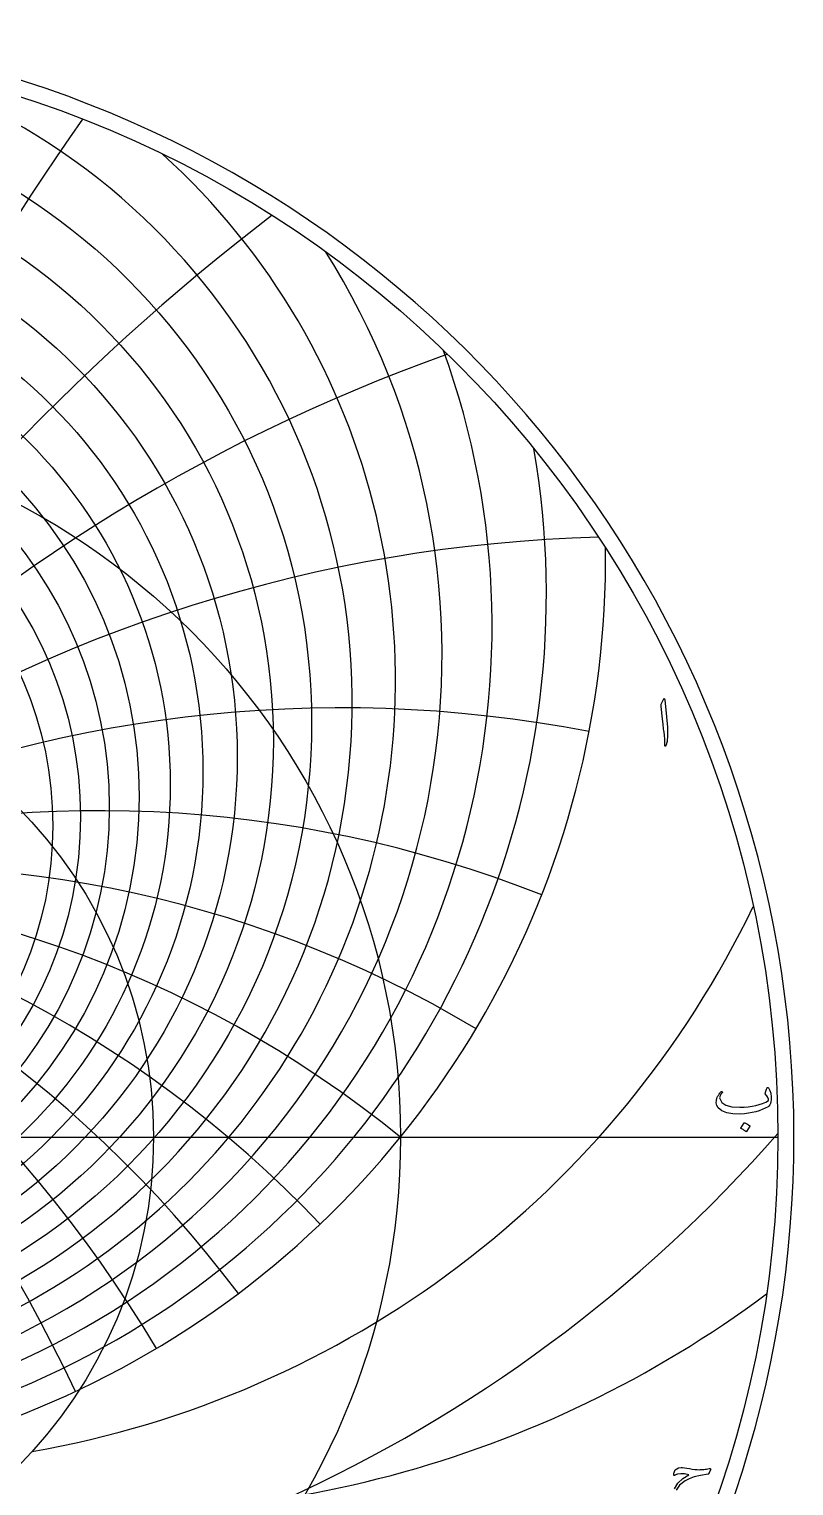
# Model space of a CAD drawing. Header units: millimetres. Extents: x -74 to 74, y -74 to 75.
# Drawn here: x 22.8 to 73.5, y -23.1 to 73.5 of the extents above; entities that cross this region are included whole.
import ezdxf

# ---------------------------------------------------------------- set-up
doc = ezdxf.new("R2010")
doc.units = ezdxf.units.MM
for name, color, linetype in [('CUT_OUTER', 1, 'Continuous'), ('ENGRAVE', 7, 'Continuous'), ('ENGRAVE_FINE', 8, 'Continuous'), ('TEXT', 5, 'Continuous')]:
    doc.layers.add(name, color=color, linetype=linetype)

msp = doc.modelspace()

# ---------------------------------------------------------------- linework, layer by layer
at = {"layer": 'CUT_OUTER'}
msp.add_arc((-0.0002, -0.0002), 73.5074, 145.195103, 87.803182, dxfattribs=at)
at = {"layer": 'ENGRAVE'}
msp.add_lwpolyline([(-72.45, 0), (72.45, 0)], dxfattribs=at)
for centre, radius in [((0, 0), 72.45), ((0, 23.3689), 32.1586), ((0, 0), 47.425), ((0, 0), 31.0439)]:
    msp.add_circle(centre, radius, dxfattribs=at)
for centre, radius, start, end in [((0, 28.8094), 44.2187, 104.762326, 75.237674), ((0, 38.404), 61.0246, 179.387133, 0.612867), ((0, -58.565), 75.3591, 51, 129), ((0, -58.565), 75.3591, 51, 129), ((11.7287, 43.7721), 65.5949, 279.897105, 334.266125), ((27.9379, 48.3899), 73.2888, 263.168398, 306.663613)]:
    msp.add_arc(centre, radius, start, end, dxfattribs=at)
at = {"layer": 'ENGRAVE_FINE'}
for centre, radius in [((0, 27.4779), 41.5259), ((0, 26.2837), 38.9912), ((0, 25.2099), 36.5956), ((0, 24.2423), 34.3227), ((0, 22.5797), 30.0911), ((0, 21.866), 28.1096), ((0, 21.2202), 26.2048), ((0, 20.6361), 24.3685)]:
    msp.add_circle(centre, radius, dxfattribs=at)
for centre, radius, start, end in [((207.0474, -58.565), 220.3352, 145.101551, 170.385059), ((207.0474, -58.565), 220.3352, 145.101551, 170.385059), ((0, 30.2982), 47.0923, 132.219432, 47.780568), ((130.5257, -58.565), 150.7182, 127.433987, 165.43357), ((130.5257, -58.565), 150.7182, 127.433987, 165.43357), ((0, 31.9689), 50.1736, 147.797087, 32.202913), ((0, 33.851), 53.495, 159.954591, 20.045409), ((89.8094, -58.565), 117.2379, 109.56589, 160.302662), ((89.8094, -58.565), 117.2379, 109.56589, 160.302662), ((0, 35.9809), 57.0959, 170.269458, 9.730542), ((-63.2338, -58.565), 98.3743, 25.078922, 88.440652), ((-63.2338, -58.565), 98.3743, 25.078922, 88.440652), ((63.2338, -58.565), 98.3743, 91.559348, 154.921078), ((63.2338, -58.565), 98.3743, 91.559348, 154.921078), ((-43.5086, -58.565), 87.0172, 30.79319, 100.876652), ((-43.5086, -58.565), 87.0172, 30.79319, 100.876652), ((43.5086, -58.565), 87.0172, 79.123348, 149.20681), ((43.5086, -58.565), 87.0172, 79.123348, 149.20681), ((-27.4285, -58.565), 80.1955, 36.936769, 111.475271), ((-27.4285, -58.565), 80.1955, 36.936769, 111.475271), ((27.4285, -58.565), 80.1955, 68.524729, 143.063231), ((27.4285, -58.565), 80.1955, 68.524729, 143.063231), ((-13.2878, -58.565), 76.5216, 43.625537, 120.768969), ((-13.2878, -58.565), 76.5216, 43.625537, 120.768969), ((13.2878, -58.565), 76.5216, 59.231031, 136.374463), ((13.2878, -58.565), 76.5216, 59.231031, 136.374463), ((0, 63.7549), 96.3492, 221.240592, 318.759408)]:
    msp.add_arc(centre, radius, start, end, dxfattribs=at)
at = {"layer": 'TEXT'}
for points in [[(64.8322, 28.9746), (64.8759, 29.0592), (64.9111, 29.0889), (64.9376, 29.0637), (64.9556, 28.9837), (65.0607, 27.864), (65.1233, 27.1768), (65.1373, 26.6277), (65.1027, 26.217), (65.0196, 25.9445), (65.0045, 25.9222), (64.991, 25.9102), (64.9793, 25.9085), (64.9693, 25.9171), (64.9613, 25.9305), (64.9556, 25.9479), (64.9522, 25.9693), (64.9511, 25.9948), (64.9511, 26.1927), (64.9419, 26.4027), (64.9236, 26.6246), (64.8962, 26.8585), (64.8902, 26.9197), (64.8722, 27.0848), (64.8422, 27.3539), (64.8002, 27.7269), (64.6997, 28.5541), (64.6974, 28.5981), (64.6997, 28.6387), (64.7065, 28.6758), (64.718, 28.7095)], [(71.816, 3.2592), (71.8467, 3.2206), (71.8749, 3.1781), (71.9004, 3.1315), (71.9234, 3.0809), (71.9439, 3.0267), (71.9617, 2.969), (71.977, 2.9078), (71.9897, 2.8433), (72.0063, 2.7136), (72.0103, 2.5851), (72.0017, 2.4577), (71.9806, 2.3314), (71.9486, 2.2189), (71.9074, 2.128), (71.8572, 2.0589), (71.7978, 2.0115), (71.6092, 1.9118), (71.4093, 1.823), (71.1979, 1.745), (70.9751, 1.6779), (70.7409, 1.6222), (70.4952, 1.5785), (70.2381, 1.5467), (69.9696, 1.527), (69.4663, 1.5322), (69.0533, 1.6024), (68.7305, 1.7378), (68.498, 1.9384), (68.4026, 2.0952), (68.3586, 2.264), (68.366, 2.4448), (68.4249, 2.6376), (68.4447, 2.6792), (68.4677, 2.7216), (68.4938, 2.7649), (68.5231, 2.809), (68.5555, 2.854), (68.5911, 2.8998), (68.6298, 2.9466), (68.6717, 2.9941), (68.6857, 3.0075), (68.7002, 3.0158), (68.7154, 3.019), (68.7311, 3.017), (68.7416, 3.013), (68.7505, 3.0055), (68.7576, 2.9947), (68.7631, 2.9804), (68.7656, 2.967), (68.7642, 2.9541), (68.7588, 2.9418), (68.7493, 2.9301), (68.7102, 2.8836), (68.6751, 2.8353), (68.6439, 2.7853), (68.6168, 2.7336), (68.5982, 2.6842), (68.5882, 2.6365), (68.5868, 2.5905), (68.594, 2.5462), (68.7368, 2.2877), (69.0053, 2.1063), (69.3995, 2.0021), (69.9194, 1.9749), (70.2051, 1.9859), (70.4775, 2.0098), (70.7364, 2.0465), (70.982, 2.096), (71.2143, 2.1585), (71.4338, 2.2337), (71.6405, 2.3218), (71.8343, 2.4228), (71.8155, 2.5171), (71.7726, 2.6216), (71.7058, 2.7365), (71.6149, 2.8616), (71.6121, 2.8736), (71.6127, 2.8959), (71.6167, 2.9284), (71.6241, 2.9713), (71.6261, 2.9755), (71.6275, 2.9793), (71.6284, 2.9824), (71.6287, 2.985), (71.6435, 3.0432), (71.6652, 3.1084), (71.6938, 3.1804), (71.7292, 3.2592), (71.7449, 3.2832), (71.7646, 3.2912), (71.7883, 3.2832), (71.816, 3.2592)], [(70.221, 0.9329), (70.2267, 0.9386), (70.2347, 0.942), (70.245, 0.9432), (70.2576, 0.942), (70.3464, 0.906), (70.4301, 0.8621), (70.5086, 0.8101), (70.582, 0.7501), (70.5892, 0.7409), (70.5923, 0.7318), (70.5915, 0.7227), (70.5866, 0.7135), (70.3718, 0.3662), (70.3638, 0.3579), (70.3535, 0.3559), (70.341, 0.3602), (70.3261, 0.3707), (70.3133, 0.3799), (70.293, 0.3936), (70.2653, 0.4119), (70.2301, 0.4347), (70.187, 0.4622), (70.1353, 0.4941), (70.075, 0.5307), (70.0062, 0.5718), (69.997, 0.5787), (69.9925, 0.5856), (69.9925, 0.5924), (69.997, 0.5993)]]:
    msp.add_lwpolyline(points, close=True, dxfattribs=at)
msp.add_lwpolyline([(65.5857, -23.3105), (65.8199, -22.9389), (66.1387, -22.6318), (66.5421, -22.3893), (66.2564, -22.3347), (66.0073, -22.3219), (65.7948, -22.3507), (65.6188, -22.4213), (65.6034, -22.427), (65.5891, -22.4304), (65.576, -22.4316), (65.564, -22.4304), (65.554, -22.4267), (65.5469, -22.4202), (65.5426, -22.4107), (65.5412, -22.3984), (65.5474, -22.3416), (65.5571, -22.2853), (65.5703, -22.2296), (65.5869, -22.1745), (65.6451, -22.0674), (65.7377, -21.9883), (65.8645, -21.9371), (66.0256, -21.914), (66.1276, -21.9148), (66.2553, -21.9266), (66.4087, -21.9491), (66.5878, -21.9825), (66.7726, -22.016), (66.9431, -22.0385), (67.0993, -22.0502), (67.2413, -22.0511), (67.3096, -22.0481), (67.3819, -22.0437), (67.4581, -22.0378), (67.5384, -22.0305), (67.6226, -22.0215), (67.7109, -22.0105), (67.8032, -21.9975), (67.8994, -21.9825), (67.9546, -21.9808), (67.9874, -21.994), (67.998, -22.022), (67.9863, -22.0648), (67.9863, -22.0648), (67.8766, -22.3116), (67.8666, -22.3279), (67.8549, -22.3402), (67.8415, -22.3485), (67.8263, -22.3527), (67.3193, -22.4327), (66.8951, -22.531), (66.5538, -22.6475), (66.2953, -22.7824), (65.9328, -23.078), (65.7, -23.4028)], dxfattribs=at)

doc.saveas('drawing.dxf')
